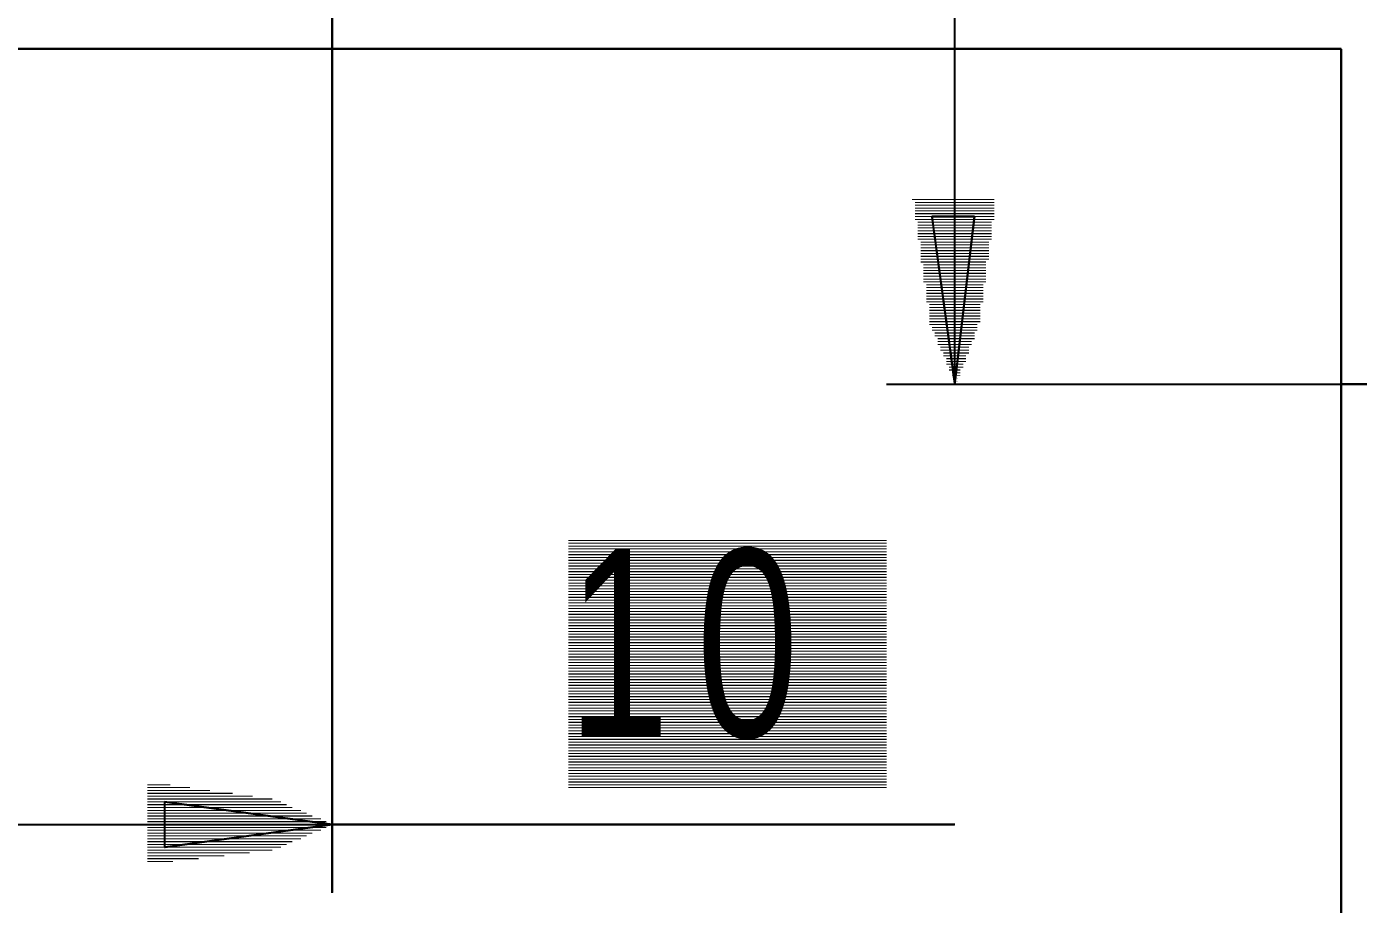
# Model space of a CAD drawing. Extents: x 0 to 74, y -1 to 105.
# Drawn here: x 25.38 to 39.39, y 55.29 to 64.53 of the extents above; entities that cross this region are included whole.
import ezdxf

# ---------------------------------------------------------------- set-up
doc = ezdxf.new("R2010")
doc.units = 0
doc.header["$MEASUREMENT"] = 0
doc.linetypes.add('atContinuous2', pattern=[0])
doc.layers.add('at_Entity', color=7, linetype='Continuous')
doc.layers.add('at_Text', color=7, linetype='Continuous')
doc.styles.add('Style1', font='arial.ttf', dxfattribs={"height": 0.2})

msp = doc.modelspace()

# ---------------------------------------------------------------- linework, layer by layer
at = {"layer": 'at_Entity', "color": 0, "linetype": 'atContinuous2'}
for p, q in [((35.14, 60.769), (35.14, 77.008)), ((28.59, 55.416), (28.59, 68.904)), ((39.207, 64.298), (21.532, 64.298)), ((39.207, 60.769), (39.207, 64.298)), ((39.207, 50.362), (39.207, 64.298)), ((34.9, 62.534), (35.14, 60.769)), ((35.14, 62.534), (34.9, 62.534)), ((35.349, 62.534), (35.14, 62.534)), ((35.14, 60.769), (35.349, 62.534)), ((34.422, 60.769), (39.207, 60.769)), ((46.953, 60.769), (39.207, 60.769)), ((26.826, 56.373), (26.826, 56.134)), ((28.59, 56.134), (26.826, 56.373)), ((21.532, 56.134), (28.59, 56.134)), ((26.826, 55.895), (28.59, 56.134)), ((26.826, 56.134), (26.826, 55.895)), ((30.355, 56.134), (28.59, 56.134)), ((35.14, 56.134), (30.355, 56.134))]:
    msp.add_line(p, q, dxfattribs=at)
at = {"layer": 'at_Entity', "color": 0}
for points in [[(35.14, 77.008, 0.0211, 0.0211, 0), (35.14, 60.769, 0.0211, 0.0211, 0)], [(28.59, 68.904, 0.0211, 0.0211, 0), (28.59, 55.416, 0.0211, 0.0211, 0)], [(21.532, 64.298, 0.0211, 0.0211, 0), (39.207, 64.298, 0.0211, 0.0211, 0)], [(39.207, 64.298, 0.0211, 0.0211, 0), (39.207, 60.769, 0.0211, 0.0211, 0)], [(39.207, 64.298, 0.0211, 0.0211, 0), (39.207, 50.362, 0.0211, 0.0211, 0)], [(35.14, 60.769, 0.0211, 0.0211, 0), (34.9, 62.534, 0.0211, 0.0211, 0)], [(34.9, 62.534, 0.0211, 0.0211, 0), (35.14, 62.534, 0.0211, 0.0211, 0)], [(34.9, 62.534, 0.0116, 0.0116, 0), (35.14, 62.534, 0.0116, 0.0116, 0)], [(34.93, 62.504, 0.0116, 0.0116, 0), (35.14, 62.504, 0.0116, 0.0116, 0)], [(35.14, 62.534, 0.0209, 0.0209, 0), (35.349, 62.534, 0.0209, 0.0209, 0)], [(35.349, 62.534, 0.0211, 0.0211, 0), (35.14, 60.769, 0.0211, 0.0211, 0)], [(35.14, 62.534, 0.0116, 0.0116, 0), (35.349, 62.534, 0.0116, 0.0116, 0)], [(35.14, 62.504, 0.0116, 0.0116, 0), (35.349, 62.504, 0.0116, 0.0116, 0)], [(34.93, 62.474, 0.0116, 0.0116, 0), (35.14, 62.474, 0.0116, 0.0116, 0)], [(34.93, 62.444, 0.0116, 0.0116, 0), (35.14, 62.444, 0.0116, 0.0116, 0)], [(34.93, 62.414, 0.0116, 0.0116, 0), (35.14, 62.414, 0.0116, 0.0116, 0)], [(34.93, 62.384, 0.0116, 0.0116, 0), (35.14, 62.384, 0.0116, 0.0116, 0)], [(34.93, 62.354, 0.0116, 0.0116, 0), (35.14, 62.354, 0.0116, 0.0116, 0)], [(35.14, 62.474, 0.0116, 0.0116, 0), (35.349, 62.474, 0.0116, 0.0116, 0)], [(35.14, 62.444, 0.0116, 0.0116, 0), (35.349, 62.444, 0.0116, 0.0116, 0)], [(35.14, 62.414, 0.0116, 0.0116, 0), (35.349, 62.414, 0.0116, 0.0116, 0)], [(35.14, 62.384, 0.0116, 0.0116, 0), (35.349, 62.384, 0.0116, 0.0116, 0)], [(35.14, 62.354, 0.0116, 0.0116, 0), (35.349, 62.354, 0.0116, 0.0116, 0)], [(34.93, 62.324, 0.0116, 0.0116, 0), (35.14, 62.324, 0.0116, 0.0116, 0)], [(34.96, 62.295, 0.0116, 0.0116, 0), (35.14, 62.295, 0.0116, 0.0116, 0)], [(34.96, 62.265, 0.0116, 0.0116, 0), (35.14, 62.265, 0.0116, 0.0116, 0)], [(34.96, 62.235, 0.0116, 0.0116, 0), (35.14, 62.235, 0.0116, 0.0116, 0)], [(34.96, 62.205, 0.0116, 0.0116, 0), (35.14, 62.205, 0.0116, 0.0116, 0)], [(35.14, 62.324, 0.0116, 0.0116, 0), (35.349, 62.324, 0.0116, 0.0116, 0)], [(35.14, 62.295, 0.0116, 0.0116, 0), (35.349, 62.295, 0.0116, 0.0116, 0)], [(35.14, 62.265, 0.0116, 0.0116, 0), (35.319, 62.265, 0.0116, 0.0116, 0)], [(35.14, 62.235, 0.0116, 0.0116, 0), (35.319, 62.235, 0.0116, 0.0116, 0)], [(35.14, 62.205, 0.0116, 0.0116, 0), (35.319, 62.205, 0.0116, 0.0116, 0)], [(34.96, 62.175, 0.0116, 0.0116, 0), (35.14, 62.175, 0.0116, 0.0116, 0)], [(34.96, 62.145, 0.0116, 0.0116, 0), (35.14, 62.145, 0.0116, 0.0116, 0)], [(34.96, 62.115, 0.0116, 0.0116, 0), (35.14, 62.115, 0.0116, 0.0116, 0)], [(34.99, 62.085, 0.0116, 0.0116, 0), (35.14, 62.085, 0.0116, 0.0116, 0)], [(35.14, 62.175, 0.0116, 0.0116, 0), (35.319, 62.175, 0.0116, 0.0116, 0)], [(35.14, 62.145, 0.0116, 0.0116, 0), (35.319, 62.145, 0.0116, 0.0116, 0)], [(35.14, 62.115, 0.0116, 0.0116, 0), (35.319, 62.115, 0.0116, 0.0116, 0)], [(35.14, 62.085, 0.0116, 0.0116, 0), (35.319, 62.085, 0.0116, 0.0116, 0)], [(34.99, 62.055, 0.0116, 0.0116, 0), (35.14, 62.055, 0.0116, 0.0116, 0)], [(34.99, 62.025, 0.0116, 0.0116, 0), (35.14, 62.025, 0.0116, 0.0116, 0)], [(34.99, 61.995, 0.0116, 0.0116, 0), (35.14, 61.995, 0.0116, 0.0116, 0)], [(34.99, 61.966, 0.0116, 0.0116, 0), (35.14, 61.966, 0.0116, 0.0116, 0)], [(34.99, 61.936, 0.0116, 0.0116, 0), (35.14, 61.936, 0.0116, 0.0116, 0)], [(35.14, 62.055, 0.0116, 0.0116, 0), (35.319, 62.055, 0.0116, 0.0116, 0)], [(35.14, 62.025, 0.0116, 0.0116, 0), (35.289, 62.025, 0.0116, 0.0116, 0)], [(35.14, 61.995, 0.0116, 0.0116, 0), (35.289, 61.995, 0.0116, 0.0116, 0)], [(35.14, 61.966, 0.0116, 0.0116, 0), (35.289, 61.966, 0.0116, 0.0116, 0)], [(35.14, 61.936, 0.0116, 0.0116, 0), (35.289, 61.936, 0.0116, 0.0116, 0)], [(34.99, 61.906, 0.0116, 0.0116, 0), (35.14, 61.906, 0.0116, 0.0116, 0)], [(34.99, 61.876, 0.0116, 0.0116, 0), (35.14, 61.876, 0.0116, 0.0116, 0)], [(35.02, 61.846, 0.0116, 0.0116, 0), (35.14, 61.846, 0.0116, 0.0116, 0)], [(35.02, 61.816, 0.0116, 0.0116, 0), (35.14, 61.816, 0.0116, 0.0116, 0)], [(35.02, 61.786, 0.0116, 0.0116, 0), (35.14, 61.786, 0.0116, 0.0116, 0)], [(35.14, 61.906, 0.0116, 0.0116, 0), (35.289, 61.906, 0.0116, 0.0116, 0)], [(35.14, 61.876, 0.0116, 0.0116, 0), (35.289, 61.876, 0.0116, 0.0116, 0)], [(35.14, 61.846, 0.0116, 0.0116, 0), (35.289, 61.846, 0.0116, 0.0116, 0)], [(35.14, 61.816, 0.0116, 0.0116, 0), (35.289, 61.816, 0.0116, 0.0116, 0)], [(35.14, 61.786, 0.0116, 0.0116, 0), (35.289, 61.786, 0.0116, 0.0116, 0)], [(35.02, 61.756, 0.0116, 0.0116, 0), (35.14, 61.756, 0.0116, 0.0116, 0)], [(35.02, 61.726, 0.0116, 0.0116, 0), (35.14, 61.726, 0.0116, 0.0116, 0)], [(35.02, 61.696, 0.0116, 0.0116, 0), (35.14, 61.696, 0.0116, 0.0116, 0)], [(35.02, 61.666, 0.0116, 0.0116, 0), (35.14, 61.666, 0.0116, 0.0116, 0)], [(35.14, 61.756, 0.0116, 0.0116, 0), (35.259, 61.756, 0.0116, 0.0116, 0)], [(35.14, 61.726, 0.0116, 0.0116, 0), (35.259, 61.726, 0.0116, 0.0116, 0)], [(35.14, 61.696, 0.0116, 0.0116, 0), (35.259, 61.696, 0.0116, 0.0116, 0)], [(35.14, 61.666, 0.0116, 0.0116, 0), (35.259, 61.666, 0.0116, 0.0116, 0)], [(35.05, 61.637, 0.00897, 0.00897, 0), (35.14, 61.637, 0.00897, 0.00897, 0)], [(35.05, 61.607, 0.00897, 0.00897, 0), (35.14, 61.607, 0.00897, 0.00897, 0)], [(35.05, 61.577, 0.00897, 0.00897, 0), (35.14, 61.577, 0.00897, 0.00897, 0)], [(35.05, 61.547, 0.00897, 0.00897, 0), (35.14, 61.547, 0.00897, 0.00897, 0)], [(35.05, 61.517, 0.00897, 0.00897, 0), (35.14, 61.517, 0.00897, 0.00897, 0)], [(35.14, 61.637, 0.0116, 0.0116, 0), (35.259, 61.637, 0.0116, 0.0116, 0)], [(35.14, 61.607, 0.0116, 0.0116, 0), (35.259, 61.607, 0.0116, 0.0116, 0)], [(35.14, 61.577, 0.0116, 0.0116, 0), (35.259, 61.577, 0.0116, 0.0116, 0)], [(35.14, 61.547, 0.0116, 0.0116, 0), (35.259, 61.547, 0.0116, 0.0116, 0)], [(35.14, 61.517, 0.00897, 0.00897, 0), (35.229, 61.517, 0.00897, 0.00897, 0)], [(35.05, 61.487, 0.00897, 0.00897, 0), (35.14, 61.487, 0.00897, 0.00897, 0)], [(35.05, 61.457, 0.00897, 0.00897, 0), (35.14, 61.457, 0.00897, 0.00897, 0)], [(35.08, 61.427, 0.00598, 0.00598, 0), (35.14, 61.427, 0.00598, 0.00598, 0)], [(35.08, 61.397, 0.00598, 0.00598, 0), (35.14, 61.397, 0.00598, 0.00598, 0)], [(35.08, 61.367, 0.00598, 0.00598, 0), (35.14, 61.367, 0.00598, 0.00598, 0)], [(35.14, 61.487, 0.00897, 0.00897, 0), (35.229, 61.487, 0.00897, 0.00897, 0)], [(35.14, 61.457, 0.00897, 0.00897, 0), (35.229, 61.457, 0.00897, 0.00897, 0)], [(35.14, 61.427, 0.00897, 0.00897, 0), (35.229, 61.427, 0.00897, 0.00897, 0)], [(35.14, 61.397, 0.00897, 0.00897, 0), (35.229, 61.397, 0.00897, 0.00897, 0)], [(35.14, 61.367, 0.00897, 0.00897, 0), (35.229, 61.367, 0.00897, 0.00897, 0)], [(35.08, 61.338, 0.00598, 0.00598, 0), (35.14, 61.338, 0.00598, 0.00598, 0)], [(35.08, 61.308, 0.00598, 0.00598, 0), (35.14, 61.308, 0.00598, 0.00598, 0)], [(35.08, 61.278, 0.00598, 0.00598, 0), (35.14, 61.278, 0.00598, 0.00598, 0)], [(35.08, 61.248, 0.00598, 0.00598, 0), (35.14, 61.248, 0.00598, 0.00598, 0)], [(35.14, 61.338, 0.00897, 0.00897, 0), (35.229, 61.338, 0.00897, 0.00897, 0)], [(35.14, 61.308, 0.00897, 0.00897, 0), (35.229, 61.308, 0.00897, 0.00897, 0)], [(35.14, 61.278, 0.00897, 0.00897, 0), (35.229, 61.278, 0.00897, 0.00897, 0)], [(35.14, 61.248, 0.00598, 0.00598, 0), (35.2, 61.248, 0.00598, 0.00598, 0)], [(35.08, 61.218, 0.00598, 0.00598, 0), (35.14, 61.218, 0.00598, 0.00598, 0)], [(35.11, 61.188, 0.00299, 0.00299, 0), (35.14, 61.188, 0.00299, 0.00299, 0)], [(35.11, 61.158, 0.00299, 0.00299, 0), (35.14, 61.158, 0.00299, 0.00299, 0)], [(35.11, 61.128, 0.00299, 0.00299, 0), (35.14, 61.128, 0.00299, 0.00299, 0)], [(35.11, 61.098, 0.00299, 0.00299, 0), (35.14, 61.098, 0.00299, 0.00299, 0)], [(35.14, 61.218, 0.00598, 0.00598, 0), (35.2, 61.218, 0.00598, 0.00598, 0)], [(35.14, 61.188, 0.00598, 0.00598, 0), (35.2, 61.188, 0.00598, 0.00598, 0)], [(35.14, 61.158, 0.00598, 0.00598, 0), (35.2, 61.158, 0.00598, 0.00598, 0)], [(35.14, 61.128, 0.00598, 0.00598, 0), (35.2, 61.128, 0.00598, 0.00598, 0)], [(35.14, 61.098, 0.00598, 0.00598, 0), (35.2, 61.098, 0.00598, 0.00598, 0)], [(35.11, 61.068, 0.00299, 0.00299, 0), (35.14, 61.068, 0.00299, 0.00299, 0)], [(35.11, 61.038, 0.00299, 0.00299, 0), (35.14, 61.038, 0.00299, 0.00299, 0)], [(35.11, 61.009, 0.00299, 0.00299, 0), (35.14, 61.009, 0.00299, 0.00299, 0)], [(35.14, 61.068, 0.00598, 0.00598, 0), (35.2, 61.068, 0.00598, 0.00598, 0)], [(35.14, 61.038, 0.00598, 0.00598, 0), (35.2, 61.038, 0.00598, 0.00598, 0)], [(35.14, 61.009, 0.00299, 0.00299, 0), (35.17, 61.009, 0.00299, 0.00299, 0)], [(35.14, 60.979, 0.00299, 0.00299, 0), (35.17, 60.979, 0.00299, 0.00299, 0)], [(35.14, 60.949, 0.00299, 0.00299, 0), (35.17, 60.949, 0.00299, 0.00299, 0)], [(35.14, 60.919, 0.00299, 0.00299, 0), (35.17, 60.919, 0.00299, 0.00299, 0)], [(35.14, 60.889, 0.00299, 0.00299, 0), (35.17, 60.889, 0.00299, 0.00299, 0)], [(35.14, 60.859, 0.00299, 0.00299, 0), (35.17, 60.859, 0.00299, 0.00299, 0)], [(35.14, 60.829, 0.00299, 0.00299, 0), (35.17, 60.829, 0.00299, 0.00299, 0)], [(39.207, 60.769, 0.0211, 0.0211, 0), (34.422, 60.769, 0.0211, 0.0211, 0)], [(35.14, 60.799, 0.00299, 0.00299, 0), (35.17, 60.799, 0.00299, 0.00299, 0)], [(39.207, 60.769, 0.0211, 0.0211, 0), (46.953, 60.769, 0.0211, 0.0211, 0)], [(26.826, 56.134, 0.0211, 0.0211, 0), (26.826, 56.373, 0.0211, 0.0211, 0)], [(26.826, 56.373, 0.0211, 0.0211, 0), (28.59, 56.134, 0.0211, 0.0211, 0)], [(26.826, 56.343, 0.0116, 0.0116, 0), (27.065, 56.343, 0.0116, 0.0116, 0)], [(26.826, 56.313, 0.0116, 0.0116, 0), (27.274, 56.313, 0.0116, 0.0116, 0)], [(26.826, 56.283, 0.0116, 0.0116, 0), (27.514, 56.283, 0.0116, 0.0116, 0)], [(26.826, 56.253, 0.0116, 0.0116, 0), (27.723, 56.253, 0.0116, 0.0116, 0)], [(26.826, 56.224, 0.0116, 0.0116, 0), (27.932, 56.224, 0.0116, 0.0116, 0)], [(26.826, 56.194, 0.0116, 0.0116, 0), (28.172, 56.194, 0.0116, 0.0116, 0)], [(28.59, 56.134, 0.0211, 0.0211, 0), (21.532, 56.134, 0.0211, 0.0211, 0)], [(28.59, 56.134, 0.0211, 0.0211, 0), (26.826, 55.895, 0.0211, 0.0211, 0)], [(26.826, 55.895, 0.0211, 0.0211, 0), (26.826, 56.134, 0.0211, 0.0211, 0)], [(26.826, 56.164, 0.0116, 0.0116, 0), (28.381, 56.164, 0.0116, 0.0116, 0)], [(26.826, 56.134, 0.0116, 0.0116, 0), (28.59, 56.134, 0.0116, 0.0116, 0)], [(26.826, 56.104, 0.0116, 0.0116, 0), (28.381, 56.104, 0.0116, 0.0116, 0)], [(26.826, 56.074, 0.0116, 0.0116, 0), (28.172, 56.074, 0.0116, 0.0116, 0)], [(26.826, 56.044, 0.0116, 0.0116, 0), (27.932, 56.044, 0.0116, 0.0116, 0)], [(28.59, 56.134, 0.0211, 0.0211, 0), (30.355, 56.134, 0.0211, 0.0211, 0)], [(30.355, 56.134, 0.0211, 0.0211, 0), (35.14, 56.134, 0.0211, 0.0211, 0)], [(26.826, 56.014, 0.0116, 0.0116, 0), (27.723, 56.014, 0.0116, 0.0116, 0)], [(26.826, 55.984, 0.0116, 0.0116, 0), (27.514, 55.984, 0.0116, 0.0116, 0)], [(26.826, 55.954, 0.0116, 0.0116, 0), (27.274, 55.954, 0.0116, 0.0116, 0)], [(26.826, 55.925, 0.0116, 0.0116, 0), (27.065, 55.925, 0.0116, 0.0116, 0)]]:
    msp.add_lwpolyline(points, format="xyseb", dxfattribs=at)
at = {"layer": 'at_Entity', "color": 7}
for points in [[(34.691, 62.713, 0.0116, 0.0116, 0), (35.558, 62.713, 0.0116, 0.0116, 0)], [(34.721, 62.683, 0.0116, 0.0116, 0), (35.558, 62.683, 0.0116, 0.0116, 0)], [(34.721, 62.653, 0.0116, 0.0116, 0), (35.558, 62.653, 0.0116, 0.0116, 0)], [(34.721, 62.623, 0.0116, 0.0116, 0), (35.558, 62.623, 0.0116, 0.0116, 0)], [(34.721, 62.594, 0.0116, 0.0116, 0), (35.558, 62.594, 0.0116, 0.0116, 0)], [(34.721, 62.564, 0.0116, 0.0116, 0), (35.558, 62.564, 0.0116, 0.0116, 0)], [(34.721, 62.534, 0.0116, 0.0116, 0), (35.558, 62.534, 0.0116, 0.0116, 0)], [(34.721, 62.504, 0.0116, 0.0116, 0), (35.558, 62.504, 0.0116, 0.0116, 0)], [(34.751, 62.474, 0.0116, 0.0116, 0), (35.529, 62.474, 0.0116, 0.0116, 0)], [(34.751, 62.444, 0.0116, 0.0116, 0), (35.529, 62.444, 0.0116, 0.0116, 0)], [(34.751, 62.414, 0.0116, 0.0116, 0), (35.529, 62.414, 0.0116, 0.0116, 0)], [(34.751, 62.384, 0.0116, 0.0116, 0), (35.529, 62.384, 0.0116, 0.0116, 0)], [(34.751, 62.354, 0.0116, 0.0116, 0), (35.529, 62.354, 0.0116, 0.0116, 0)], [(34.751, 62.324, 0.0116, 0.0116, 0), (35.529, 62.324, 0.0116, 0.0116, 0)], [(34.751, 62.295, 0.0116, 0.0116, 0), (35.529, 62.295, 0.0116, 0.0116, 0)], [(34.781, 62.265, 0.0116, 0.0116, 0), (35.499, 62.265, 0.0116, 0.0116, 0)], [(34.781, 62.235, 0.0116, 0.0116, 0), (35.499, 62.235, 0.0116, 0.0116, 0)], [(34.781, 62.205, 0.0116, 0.0116, 0), (35.499, 62.205, 0.0116, 0.0116, 0)], [(34.781, 62.175, 0.0116, 0.0116, 0), (35.499, 62.175, 0.0116, 0.0116, 0)], [(34.781, 62.145, 0.0116, 0.0116, 0), (35.499, 62.145, 0.0116, 0.0116, 0)], [(34.781, 62.115, 0.0116, 0.0116, 0), (35.499, 62.115, 0.0116, 0.0116, 0)], [(34.781, 62.085, 0.0116, 0.0116, 0), (35.499, 62.085, 0.0116, 0.0116, 0)], [(34.781, 62.055, 0.0116, 0.0116, 0), (35.469, 62.055, 0.0116, 0.0116, 0)], [(34.811, 62.025, 0.0116, 0.0116, 0), (35.469, 62.025, 0.0116, 0.0116, 0)], [(34.811, 61.995, 0.0116, 0.0116, 0), (35.469, 61.995, 0.0116, 0.0116, 0)], [(34.811, 61.966, 0.0116, 0.0116, 0), (35.469, 61.966, 0.0116, 0.0116, 0)], [(34.811, 61.936, 0.0116, 0.0116, 0), (35.469, 61.936, 0.0116, 0.0116, 0)], [(34.811, 61.906, 0.0116, 0.0116, 0), (35.469, 61.906, 0.0116, 0.0116, 0)], [(34.811, 61.876, 0.0116, 0.0116, 0), (35.469, 61.876, 0.0116, 0.0116, 0)], [(34.811, 61.846, 0.0116, 0.0116, 0), (35.469, 61.846, 0.0116, 0.0116, 0)], [(34.841, 61.816, 0.0116, 0.0116, 0), (35.439, 61.816, 0.0116, 0.0116, 0)], [(34.841, 61.786, 0.0116, 0.0116, 0), (35.439, 61.786, 0.0116, 0.0116, 0)], [(34.841, 61.756, 0.0116, 0.0116, 0), (35.439, 61.756, 0.0116, 0.0116, 0)], [(34.841, 61.726, 0.0116, 0.0116, 0), (35.439, 61.726, 0.0116, 0.0116, 0)], [(34.841, 61.696, 0.0116, 0.0116, 0), (35.439, 61.696, 0.0116, 0.0116, 0)], [(34.841, 61.666, 0.0116, 0.0116, 0), (35.439, 61.666, 0.0116, 0.0116, 0)], [(34.841, 61.637, 0.0116, 0.0116, 0), (35.439, 61.637, 0.0116, 0.0116, 0)], [(34.871, 61.607, 0.0116, 0.0116, 0), (35.409, 61.607, 0.0116, 0.0116, 0)], [(34.871, 61.577, 0.0116, 0.0116, 0), (35.409, 61.577, 0.0116, 0.0116, 0)], [(34.871, 61.547, 0.0116, 0.0116, 0), (35.409, 61.547, 0.0116, 0.0116, 0)], [(34.871, 61.517, 0.0116, 0.0116, 0), (35.409, 61.517, 0.0116, 0.0116, 0)], [(34.871, 61.487, 0.0116, 0.0116, 0), (35.409, 61.487, 0.0116, 0.0116, 0)], [(34.871, 61.457, 0.0116, 0.0116, 0), (35.409, 61.457, 0.0116, 0.0116, 0)], [(34.871, 61.427, 0.0116, 0.0116, 0), (35.409, 61.427, 0.0116, 0.0116, 0)], [(34.871, 61.397, 0.0116, 0.0116, 0), (35.379, 61.397, 0.0116, 0.0116, 0)], [(34.9, 61.367, 0.0116, 0.0116, 0), (35.379, 61.367, 0.0116, 0.0116, 0)], [(34.9, 61.338, 0.0116, 0.0116, 0), (35.379, 61.338, 0.0116, 0.0116, 0)], [(34.93, 61.308, 0.0116, 0.0116, 0), (35.349, 61.308, 0.0116, 0.0116, 0)], [(34.93, 61.278, 0.0116, 0.0116, 0), (35.349, 61.278, 0.0116, 0.0116, 0)], [(34.96, 61.248, 0.0116, 0.0116, 0), (35.349, 61.248, 0.0116, 0.0116, 0)], [(34.96, 61.218, 0.0116, 0.0116, 0), (35.319, 61.218, 0.0116, 0.0116, 0)], [(34.96, 61.188, 0.0116, 0.0116, 0), (35.319, 61.188, 0.0116, 0.0116, 0)], [(34.99, 61.158, 0.0116, 0.0116, 0), (35.289, 61.158, 0.0116, 0.0116, 0)], [(34.99, 61.128, 0.0116, 0.0116, 0), (35.289, 61.128, 0.0116, 0.0116, 0)], [(35.02, 61.098, 0.0116, 0.0116, 0), (35.289, 61.098, 0.0116, 0.0116, 0)], [(35.02, 61.068, 0.0116, 0.0116, 0), (35.259, 61.068, 0.0116, 0.0116, 0)], [(35.05, 61.038, 0.0116, 0.0116, 0), (35.259, 61.038, 0.0116, 0.0116, 0)], [(35.05, 61.009, 0.0116, 0.0116, 0), (35.259, 61.009, 0.0116, 0.0116, 0)], [(35.05, 60.979, 0.0116, 0.0116, 0), (35.229, 60.979, 0.0116, 0.0116, 0)], [(35.08, 60.949, 0.0116, 0.0116, 0), (35.229, 60.949, 0.0116, 0.0116, 0)], [(35.08, 60.919, 0.0116, 0.0116, 0), (35.2, 60.919, 0.0116, 0.0116, 0)], [(35.11, 60.889, 0.00897, 0.00897, 0), (35.2, 60.889, 0.00897, 0.00897, 0)], [(35.11, 60.859, 0.00897, 0.00897, 0), (35.2, 60.859, 0.00897, 0.00897, 0)], [(35.14, 60.829, 0.00299, 0.00299, 0), (35.17, 60.829, 0.00299, 0.00299, 0)], [(35.14, 60.799, 0.00299, 0.00299, 0), (35.17, 60.799, 0.00299, 0.00299, 0)], [(31.073, 59.124, 0.0116, 0.0116, 0), (34.422, 59.124, 0.0116, 0.0116, 0)], [(31.073, 59.095, 0.0116, 0.0116, 0), (34.422, 59.095, 0.0116, 0.0116, 0)], [(31.073, 59.065, 0.0116, 0.0116, 0), (34.422, 59.065, 0.0116, 0.0116, 0)], [(31.073, 59.035, 0.0116, 0.0116, 0), (34.422, 59.035, 0.0116, 0.0116, 0)], [(31.073, 59.005, 0.0116, 0.0116, 0), (34.422, 59.005, 0.0116, 0.0116, 0)], [(31.073, 58.975, 0.0116, 0.0116, 0), (34.422, 58.975, 0.0116, 0.0116, 0)], [(31.073, 58.945, 0.0116, 0.0116, 0), (34.422, 58.945, 0.0116, 0.0116, 0)], [(31.073, 58.915, 0.0116, 0.0116, 0), (34.422, 58.915, 0.0116, 0.0116, 0)], [(31.073, 58.885, 0.0116, 0.0116, 0), (34.422, 58.885, 0.0116, 0.0116, 0)], [(31.073, 58.855, 0.0116, 0.0116, 0), (34.422, 58.855, 0.0116, 0.0116, 0)], [(31.073, 58.825, 0.0116, 0.0116, 0), (34.422, 58.825, 0.0116, 0.0116, 0)], [(31.073, 58.796, 0.0116, 0.0116, 0), (34.422, 58.796, 0.0116, 0.0116, 0)], [(31.073, 58.766, 0.0116, 0.0116, 0), (34.422, 58.766, 0.0116, 0.0116, 0)], [(31.073, 58.736, 0.0116, 0.0116, 0), (34.422, 58.736, 0.0116, 0.0116, 0)], [(31.073, 58.706, 0.0116, 0.0116, 0), (34.422, 58.706, 0.0116, 0.0116, 0)], [(31.073, 58.676, 0.0116, 0.0116, 0), (34.422, 58.676, 0.0116, 0.0116, 0)], [(31.073, 58.646, 0.0116, 0.0116, 0), (34.422, 58.646, 0.0116, 0.0116, 0)], [(31.073, 58.616, 0.0116, 0.0116, 0), (34.422, 58.616, 0.0116, 0.0116, 0)], [(31.073, 58.586, 0.0116, 0.0116, 0), (34.422, 58.586, 0.0116, 0.0116, 0)], [(31.073, 58.556, 0.0116, 0.0116, 0), (34.422, 58.556, 0.0116, 0.0116, 0)], [(31.073, 58.526, 0.0116, 0.0116, 0), (34.422, 58.526, 0.0116, 0.0116, 0)], [(31.073, 58.496, 0.0116, 0.0116, 0), (34.422, 58.496, 0.0116, 0.0116, 0)], [(31.073, 58.467, 0.0116, 0.0116, 0), (34.422, 58.467, 0.0116, 0.0116, 0)], [(31.073, 58.437, 0.0116, 0.0116, 0), (34.422, 58.437, 0.0116, 0.0116, 0)], [(31.073, 58.407, 0.0116, 0.0116, 0), (34.422, 58.407, 0.0116, 0.0116, 0)], [(31.073, 58.377, 0.0116, 0.0116, 0), (34.422, 58.377, 0.0116, 0.0116, 0)], [(31.073, 58.347, 0.0116, 0.0116, 0), (34.422, 58.347, 0.0116, 0.0116, 0)], [(31.073, 58.317, 0.0116, 0.0116, 0), (34.422, 58.317, 0.0116, 0.0116, 0)], [(31.073, 58.287, 0.0116, 0.0116, 0), (34.422, 58.287, 0.0116, 0.0116, 0)], [(31.073, 58.257, 0.0116, 0.0116, 0), (34.422, 58.257, 0.0116, 0.0116, 0)], [(31.073, 58.227, 0.0116, 0.0116, 0), (34.422, 58.227, 0.0116, 0.0116, 0)], [(31.073, 58.197, 0.0116, 0.0116, 0), (34.422, 58.197, 0.0116, 0.0116, 0)], [(31.073, 58.167, 0.0116, 0.0116, 0), (34.422, 58.167, 0.0116, 0.0116, 0)], [(31.073, 58.138, 0.0116, 0.0116, 0), (34.422, 58.138, 0.0116, 0.0116, 0)], [(31.073, 58.108, 0.0116, 0.0116, 0), (34.422, 58.108, 0.0116, 0.0116, 0)], [(31.073, 58.078, 0.0116, 0.0116, 0), (34.422, 58.078, 0.0116, 0.0116, 0)], [(31.073, 58.048, 0.0116, 0.0116, 0), (34.422, 58.048, 0.0116, 0.0116, 0)], [(31.073, 58.018, 0.0116, 0.0116, 0), (34.422, 58.018, 0.0116, 0.0116, 0)], [(31.073, 57.988, 0.0116, 0.0116, 0), (34.422, 57.988, 0.0116, 0.0116, 0)], [(31.073, 57.958, 0.0116, 0.0116, 0), (34.422, 57.958, 0.0116, 0.0116, 0)], [(31.073, 57.928, 0.0116, 0.0116, 0), (34.422, 57.928, 0.0116, 0.0116, 0)], [(31.073, 57.898, 0.0116, 0.0116, 0), (34.422, 57.898, 0.0116, 0.0116, 0)], [(31.073, 57.868, 0.0116, 0.0116, 0), (34.422, 57.868, 0.0116, 0.0116, 0)], [(31.073, 57.839, 0.0116, 0.0116, 0), (34.422, 57.839, 0.0116, 0.0116, 0)], [(31.073, 57.809, 0.0116, 0.0116, 0), (34.422, 57.809, 0.0116, 0.0116, 0)], [(31.073, 57.779, 0.0116, 0.0116, 0), (34.422, 57.779, 0.0116, 0.0116, 0)], [(31.073, 57.749, 0.0116, 0.0116, 0), (34.422, 57.749, 0.0116, 0.0116, 0)], [(31.073, 57.719, 0.0116, 0.0116, 0), (34.422, 57.719, 0.0116, 0.0116, 0)], [(31.073, 57.689, 0.0116, 0.0116, 0), (34.422, 57.689, 0.0116, 0.0116, 0)], [(31.073, 57.659, 0.0116, 0.0116, 0), (34.422, 57.659, 0.0116, 0.0116, 0)], [(31.073, 57.629, 0.0116, 0.0116, 0), (34.422, 57.629, 0.0116, 0.0116, 0)], [(31.073, 57.599, 0.0116, 0.0116, 0), (34.422, 57.599, 0.0116, 0.0116, 0)], [(31.073, 57.569, 0.0116, 0.0116, 0), (34.422, 57.569, 0.0116, 0.0116, 0)], [(31.073, 57.539, 0.0116, 0.0116, 0), (34.422, 57.539, 0.0116, 0.0116, 0)], [(31.073, 57.51, 0.0116, 0.0116, 0), (34.422, 57.51, 0.0116, 0.0116, 0)], [(31.073, 57.48, 0.0116, 0.0116, 0), (34.422, 57.48, 0.0116, 0.0116, 0)], [(31.073, 57.45, 0.0116, 0.0116, 0), (34.422, 57.45, 0.0116, 0.0116, 0)], [(31.073, 57.42, 0.0116, 0.0116, 0), (34.422, 57.42, 0.0116, 0.0116, 0)], [(31.073, 57.39, 0.0116, 0.0116, 0), (34.422, 57.39, 0.0116, 0.0116, 0)], [(31.073, 57.36, 0.0116, 0.0116, 0), (34.422, 57.36, 0.0116, 0.0116, 0)], [(31.073, 57.33, 0.0116, 0.0116, 0), (34.422, 57.33, 0.0116, 0.0116, 0)], [(31.073, 57.3, 0.0116, 0.0116, 0), (34.422, 57.3, 0.0116, 0.0116, 0)], [(31.073, 57.27, 0.0116, 0.0116, 0), (34.422, 57.27, 0.0116, 0.0116, 0)], [(31.073, 57.24, 0.0116, 0.0116, 0), (34.422, 57.24, 0.0116, 0.0116, 0)], [(31.073, 57.21, 0.0116, 0.0116, 0), (34.422, 57.21, 0.0116, 0.0116, 0)], [(31.073, 57.181, 0.0116, 0.0116, 0), (34.422, 57.181, 0.0116, 0.0116, 0)], [(31.073, 57.151, 0.0116, 0.0116, 0), (34.422, 57.151, 0.0116, 0.0116, 0)], [(31.073, 57.121, 0.0116, 0.0116, 0), (34.422, 57.121, 0.0116, 0.0116, 0)], [(31.073, 57.091, 0.0116, 0.0116, 0), (34.422, 57.091, 0.0116, 0.0116, 0)], [(31.073, 57.061, 0.0116, 0.0116, 0), (34.422, 57.061, 0.0116, 0.0116, 0)], [(31.073, 57.031, 0.0116, 0.0116, 0), (34.422, 57.031, 0.0116, 0.0116, 0)], [(31.073, 57.001, 0.0116, 0.0116, 0), (34.422, 57.001, 0.0116, 0.0116, 0)], [(31.073, 56.971, 0.0116, 0.0116, 0), (34.422, 56.971, 0.0116, 0.0116, 0)], [(31.073, 56.941, 0.0116, 0.0116, 0), (34.422, 56.941, 0.0116, 0.0116, 0)], [(31.073, 56.911, 0.0116, 0.0116, 0), (34.422, 56.911, 0.0116, 0.0116, 0)], [(31.073, 56.882, 0.0116, 0.0116, 0), (34.422, 56.882, 0.0116, 0.0116, 0)], [(31.073, 56.852, 0.0116, 0.0116, 0), (34.422, 56.852, 0.0116, 0.0116, 0)], [(31.073, 56.822, 0.0116, 0.0116, 0), (34.422, 56.822, 0.0116, 0.0116, 0)], [(31.073, 56.792, 0.0116, 0.0116, 0), (34.422, 56.792, 0.0116, 0.0116, 0)], [(31.073, 56.762, 0.0116, 0.0116, 0), (34.422, 56.762, 0.0116, 0.0116, 0)], [(31.073, 56.732, 0.0116, 0.0116, 0), (34.422, 56.732, 0.0116, 0.0116, 0)], [(31.073, 56.702, 0.0116, 0.0116, 0), (34.422, 56.702, 0.0116, 0.0116, 0)], [(31.073, 56.672, 0.0116, 0.0116, 0), (34.422, 56.672, 0.0116, 0.0116, 0)], [(31.073, 56.642, 0.0116, 0.0116, 0), (34.422, 56.642, 0.0116, 0.0116, 0)], [(31.073, 56.612, 0.0116, 0.0116, 0), (34.422, 56.612, 0.0116, 0.0116, 0)], [(26.646, 56.553, 0.0116, 0.0116, 0), (26.886, 56.553, 0.0116, 0.0116, 0)], [(26.646, 56.523, 0.0116, 0.0116, 0), (27.095, 56.523, 0.0116, 0.0116, 0)], [(26.646, 56.493, 0.0116, 0.0116, 0), (27.304, 56.493, 0.0116, 0.0116, 0)], [(26.646, 56.463, 0.0116, 0.0116, 0), (27.544, 56.463, 0.0116, 0.0116, 0)], [(31.073, 56.582, 0.0116, 0.0116, 0), (34.422, 56.582, 0.0116, 0.0116, 0)], [(31.073, 56.553, 0.0116, 0.0116, 0), (34.422, 56.553, 0.0116, 0.0116, 0)], [(31.073, 56.523, 0.0116, 0.0116, 0), (34.422, 56.523, 0.0116, 0.0116, 0)], [(26.646, 56.433, 0.0116, 0.0116, 0), (27.753, 56.433, 0.0116, 0.0116, 0)], [(26.646, 56.403, 0.0116, 0.0116, 0), (27.962, 56.403, 0.0116, 0.0116, 0)], [(26.646, 56.373, 0.0116, 0.0116, 0), (28.052, 56.373, 0.0116, 0.0116, 0)], [(26.646, 56.343, 0.0116, 0.0116, 0), (28.112, 56.343, 0.0116, 0.0116, 0)], [(26.646, 56.313, 0.0116, 0.0116, 0), (28.172, 56.313, 0.0116, 0.0116, 0)], [(26.646, 56.283, 0.0116, 0.0116, 0), (28.261, 56.283, 0.0116, 0.0116, 0)], [(26.646, 56.253, 0.0116, 0.0116, 0), (28.321, 56.253, 0.0116, 0.0116, 0)], [(26.646, 56.224, 0.0116, 0.0116, 0), (28.381, 56.224, 0.0116, 0.0116, 0)], [(26.646, 56.194, 0.0116, 0.0116, 0), (28.471, 56.194, 0.0116, 0.0116, 0)], [(26.646, 56.164, 0.0116, 0.0116, 0), (28.53, 56.164, 0.0116, 0.0116, 0)], [(26.646, 56.134, 0.0116, 0.0116, 0), (28.59, 56.134, 0.0116, 0.0116, 0)], [(26.646, 56.104, 0.0116, 0.0116, 0), (28.53, 56.104, 0.0116, 0.0116, 0)], [(26.646, 56.074, 0.0116, 0.0116, 0), (28.471, 56.074, 0.0116, 0.0116, 0)], [(26.646, 56.044, 0.0116, 0.0116, 0), (28.381, 56.044, 0.0116, 0.0116, 0)], [(26.646, 56.014, 0.0116, 0.0116, 0), (28.321, 56.014, 0.0116, 0.0116, 0)], [(26.646, 55.984, 0.0116, 0.0116, 0), (28.261, 55.984, 0.0116, 0.0116, 0)], [(26.646, 55.954, 0.0116, 0.0116, 0), (28.172, 55.954, 0.0116, 0.0116, 0)], [(26.646, 55.925, 0.0116, 0.0116, 0), (28.112, 55.925, 0.0116, 0.0116, 0)], [(26.646, 55.895, 0.0116, 0.0116, 0), (28.052, 55.895, 0.0116, 0.0116, 0)], [(26.646, 55.865, 0.0116, 0.0116, 0), (27.962, 55.865, 0.0116, 0.0116, 0)], [(26.646, 55.835, 0.0116, 0.0116, 0), (27.723, 55.835, 0.0116, 0.0116, 0)], [(26.646, 55.805, 0.0116, 0.0116, 0), (27.454, 55.805, 0.0116, 0.0116, 0)], [(26.646, 55.775, 0.0116, 0.0116, 0), (27.185, 55.775, 0.0116, 0.0116, 0)], [(26.646, 55.745, 0.0116, 0.0116, 0), (26.916, 55.745, 0.0116, 0.0116, 0)]]:
    msp.add_lwpolyline(points, format="xyseb", dxfattribs=at)

# ---------------------------------------------------------------- texts
at = {"layer": 'at_Text', "color": 0, "style": 'Style1', "width": 0.7}
for s, p in [('1', (31.068, 57.057)), ('0', (32.423, 57.057))]:
    msp.add_text(s, height=1.974, dxfattribs=at).set_placement(p)

doc.saveas('drawing.dxf')
